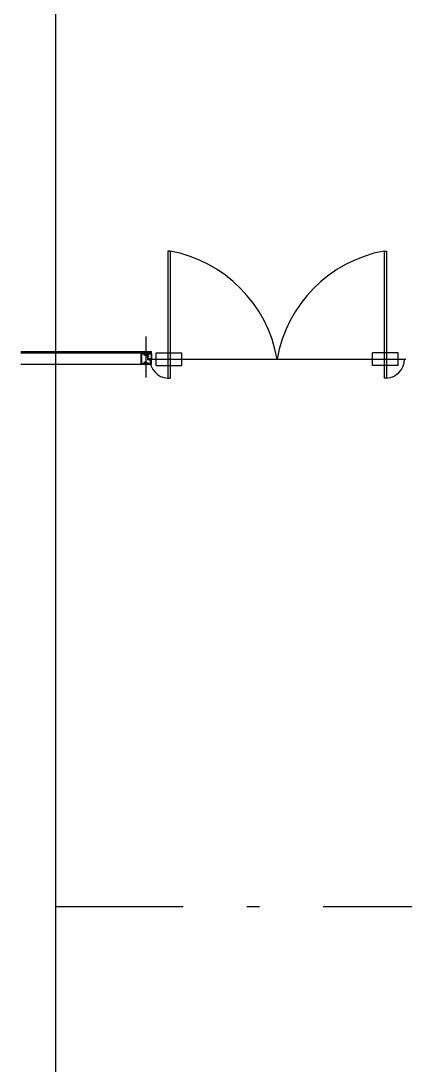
# Model space of a CAD drawing. Header units: millimetres. Extents: x 182 to 575, y -105 to 95.
# Drawn here: x 241.66 to 244.68, y -3.5 to 4.71 of the extents above; entities that cross this region are included whole.
import ezdxf

# ---------------------------------------------------------------- set-up
doc = ezdxf.new("R2010")
doc.units = ezdxf.units.MM
doc.header["$MEASUREMENT"] = 0
doc.linetypes.add('DASHDOT', pattern=[1, 0.5, -0.25, 0, -0.25])
for name, color, linetype in [('base', 253, 'Continuous'), ('EIXOS', 31, 'DASHDOT'), ('JAN', 161, 'Continuous')]:
    doc.layers.add(name, color=color, linetype=linetype)

msp = doc.modelspace()

# ---------------------------------------------------------------- linework, layer by layer
at = {"color": 1}
for p, q in [((242.6869, 2.0933, -22.877), (242.6869, 2.099, -22.877)), ((242.6835, 2.0327, -22.877), (242.6835, 2.0336, -22.877)), ((242.6837, 2.0366, -22.877), (242.6849, 2.0366, -22.877)), ((242.6849, 2.0296, -22.877), (242.6837, 2.0296, -22.877)), ((242.6849, 2.0366, -22.877), (242.6849, 2.0296, -22.877))]:
    msp.add_line(p, q, dxfattribs=at)
at = {"layer": 'base'}
for p, q in [((242.8169, 2.8991, 172.2889), (242.8169, 1.8995, 172.2889)), ((242.8369, 2.8991, 172.2889), (242.8169, 2.8991, 172.2889)), ((242.8369, 2.8991, 172.2889), (242.8369, 1.8995, 172.2889)), ((244.5169, 2.8991, 172.2889), (244.5169, 1.8995, 172.2889)), ((244.5169, 2.8991, 172.2889), (244.5369, 2.8991, 172.2889)), ((244.5369, 2.8991, 172.2889), (244.5369, 1.8995, 172.2889)), ((242.6486, 1.9056, -22.877), (242.6486, 2.227, -22.877)), ((241.6636, 2.1093, -112.8987), (242.6886, 2.1093, 195.1644)), ((241.6636, 2.0992, -112.8987), (242.6886, 2.0992, 195.1644)), ((242.6104, 2.099, -22.877), (242.6289, 2.099, -22.877)), ((242.6104, 2.0933, -22.877), (242.6104, 2.099, -22.877)), ((242.6111, 2.0766, -22.877), (242.6111, 2.0697, -22.877)), ((242.6122, 2.0766, -22.877), (242.6111, 2.0766, -22.877)), ((242.6111, 2.0697, -22.877), (242.6122, 2.0697, -22.877)), ((242.6124, 2.0736, -22.877), (242.6131, 2.0736, -22.877)), ((242.6124, 2.0727, -22.877), (242.6124, 2.0736, -22.877)), ((242.6131, 2.0727, -22.877), (242.6124, 2.0727, -22.877)), ((242.6131, 2.0736, -22.877), (242.6131, 2.0757, -22.877)), ((242.6131, 2.0705, -22.877), (242.6131, 2.0727, -22.877)), ((242.6227, 2.099, -22.877), (242.6289, 2.099, -22.877)), ((242.6289, 2.0931, -22.877), (242.6227, 2.0931, -22.877)), ((242.6289, 2.0931, -22.877), (242.6227, 2.0931, -22.877)), ((242.6255, 2.0931, -22.877), (242.6311, 2.0931, -22.877)), ((242.6289, 2.0931, -22.877), (242.6289, 2.099, -22.877)), ((242.6372, 2.0886, -22.877), (242.6346, 2.0886, -22.877)), ((242.6372, 2.0886, -22.877), (242.6346, 2.0886, -22.877)), ((242.6348, 2.0855, -22.877), (242.6386, 2.0858, -22.877)), ((242.636, 2.0898, -22.877), (242.637, 2.0908, -22.877)), ((242.636, 2.0902, -22.877), (242.6366, 2.0908, -22.877)), ((242.636, 2.0906, -22.877), (242.6361, 2.0908, -22.877)), ((242.636, 2.0898, -22.877), (242.637, 2.0908, -22.877)), ((242.636, 2.0902, -22.877), (242.6366, 2.0908, -22.877)), ((242.636, 2.0906, -22.877), (242.6361, 2.0908, -22.877)), ((242.6371, 2.0896, -22.877), (242.636, 2.0907, -22.877)), ((242.6371, 2.0896, -22.877), (242.636, 2.0907, -22.877)), ((242.6367, 2.0896, -22.877), (242.636, 2.0903, -22.877)), ((242.6367, 2.0896, -22.877), (242.636, 2.0903, -22.877)), ((242.6363, 2.0896, -22.877), (242.636, 2.0898, -22.877)), ((242.6363, 2.0896, -22.877), (242.636, 2.0898, -22.877)), ((242.6362, 2.0896, -22.877), (242.6374, 2.0908, -22.877)), ((242.6362, 2.0896, -22.877), (242.6374, 2.0908, -22.877)), ((242.6385, 2.0886, -22.877), (242.6364, 2.0908, -22.877)), ((242.6385, 2.0886, -22.877), (242.6364, 2.0908, -22.877)), ((242.6366, 2.0896, -22.877), (242.6378, 2.0908, -22.877)), ((242.6366, 2.0896, -22.877), (242.6378, 2.0908, -22.877)), ((242.6389, 2.0886, -22.877), (242.6368, 2.0908, -22.877)), ((242.6389, 2.0886, -22.877), (242.6368, 2.0908, -22.877)), ((242.6371, 2.0896, -22.877), (242.6383, 2.0908, -22.877)), ((242.6371, 2.0896, -22.877), (242.6383, 2.0908, -22.877)), ((242.6393, 2.0886, -22.877), (242.6372, 2.0908, -22.877)), ((242.6372, 2.0889, -22.877), (242.6391, 2.0908, -22.877)), ((242.6372, 2.0893, -22.877), (242.6387, 2.0908, -22.877)), ((242.6393, 2.0886, -22.877), (242.6372, 2.0908, -22.877)), ((242.6372, 2.0889, -22.877), (242.6391, 2.0908, -22.877)), ((242.6372, 2.0893, -22.877), (242.6387, 2.0908, -22.877)), ((242.6372, 2.0886, -22.877), (242.6372, 2.0896, -22.877)), ((242.6372, 2.0886, -22.877), (242.6372, 2.0896, -22.877)), ((242.6381, 2.0886, -22.877), (242.6372, 2.0895, -22.877)), ((242.6381, 2.0886, -22.877), (242.6372, 2.0895, -22.877)), ((242.6376, 2.0886, -22.877), (242.6372, 2.089, -22.877)), ((242.6376, 2.0886, -22.877), (242.6372, 2.089, -22.877)), ((242.6401, 2.0886, -22.877), (242.6372, 2.0886, -22.877)), ((242.6401, 2.0886, -22.877), (242.6372, 2.0886, -22.877)), ((242.6374, 2.0886, -22.877), (242.6395, 2.0908, -22.877)), ((242.6374, 2.0886, -22.877), (242.6395, 2.0908, -22.877)), ((242.6397, 2.0886, -22.877), (242.6376, 2.0908, -22.877)), ((242.6397, 2.0886, -22.877), (242.6376, 2.0908, -22.877)), ((242.6378, 2.0886, -22.877), (242.64, 2.0908, -22.877)), ((242.6378, 2.0886, -22.877), (242.64, 2.0908, -22.877)), ((242.6401, 2.0887, -22.877), (242.638, 2.0908, -22.877)), ((242.6401, 2.0887, -22.877), (242.638, 2.0908, -22.877)), ((242.6383, 2.0886, -22.877), (242.6404, 2.0908, -22.877)), ((242.6383, 2.0886, -22.877), (242.6404, 2.0908, -22.877)), ((242.6401, 2.0892, -22.877), (242.6385, 2.0908, -22.877)), ((242.6401, 2.0892, -22.877), (242.6385, 2.0908, -22.877)), ((242.6386, 2.0858, -22.877), (242.6426, 2.0858, -22.877)), ((242.6387, 2.0886, -22.877), (242.6408, 2.0908, -22.877)), ((242.6387, 2.0886, -22.877), (242.6408, 2.0908, -22.877)), ((242.6401, 2.0896, -22.877), (242.6389, 2.0908, -22.877)), ((242.6401, 2.0896, -22.877), (242.6389, 2.0908, -22.877)), ((242.6391, 2.0886, -22.877), (242.6412, 2.0908, -22.877)), ((242.6391, 2.0886, -22.877), (242.6412, 2.0908, -22.877)), ((242.6405, 2.0896, -22.877), (242.6393, 2.0908, -22.877)), ((242.6405, 2.0896, -22.877), (242.6393, 2.0908, -22.877)), ((242.6395, 2.0886, -22.877), (242.6401, 2.0892, -22.877)), ((242.6395, 2.0886, -22.877), (242.6401, 2.0892, -22.877)), ((242.641, 2.0896, -22.877), (242.6397, 2.0908, -22.877)), ((242.641, 2.0896, -22.877), (242.6397, 2.0908, -22.877)), ((242.64, 2.0886, -22.877), (242.6401, 2.0888, -22.877)), ((242.64, 2.0886, -22.877), (242.6401, 2.0888, -22.877)), ((242.6401, 2.0896, -22.877), (242.6401, 2.0886, -22.877)), ((242.6401, 2.0896, -22.877), (242.6401, 2.0886, -22.877)), ((242.6423, 2.0886, -22.877), (242.6401, 2.0886, -22.877)), ((242.6423, 2.0886, -22.877), (242.6401, 2.0886, -22.877)), ((242.6413, 2.0897, -22.877), (242.6402, 2.0908, -22.877)), ((242.6413, 2.0897, -22.877), (242.6402, 2.0908, -22.877)), ((242.6404, 2.0896, -22.877), (242.6413, 2.0904, -22.877)), ((242.6404, 2.0896, -22.877), (242.6413, 2.0904, -22.877)), ((242.6405, 2.0991, -22.877), (242.6405, 2.1091, -22.877)), ((242.6405, 2.1041, -22.877), (242.6405, 2.1081, -22.877)), ((242.6436, 2.0931, -22.877), (242.6405, 2.1081, -22.877)), ((242.6413, 2.0901, -22.877), (242.6406, 2.0908, -22.877)), ((242.6413, 2.0901, -22.877), (242.6406, 2.0908, -22.877)), ((242.6409, 2.0896, -22.877), (242.6413, 2.0899, -22.877)), ((242.6409, 2.0896, -22.877), (242.6413, 2.0899, -22.877)), ((242.6413, 2.0905, -22.877), (242.641, 2.0908, -22.877)), ((242.6413, 2.0905, -22.877), (242.641, 2.0908, -22.877)), ((242.654, 2.0931, -22.877), (242.6436, 2.0931, -22.877)), ((242.6532, 2.0857, -22.877), (242.6531, 2.0864, -22.877)), ((242.6531, 2.0864, -22.877), (242.6531, 2.0864, -22.877)), ((242.6532, 2.0857, -22.877), (242.6532, 2.0857, -22.877)), ((242.6535, 2.0873, -22.877), (242.6535, 2.0882, -22.877)), ((242.6535, 2.0882, -22.877), (242.6535, 2.0882, -22.877)), ((242.6535, 2.0873, -22.877), (242.6535, 2.0873, -22.877)), ((242.6621, 2.0855, -22.877), (242.6535, 2.0855, -22.877)), ((242.6535, 2.0855, -22.877), (242.6535, 2.0855, -22.877)), ((242.6536, 2.0931, -22.877), (242.6568, 2.1081, -22.877)), ((242.6538, 2.0885, -22.877), (242.6538, 2.0885, -22.877)), ((242.6538, 2.0885, -22.877), (242.6558, 2.0885, -22.877)), ((242.6607, 2.0874, -22.877), (242.6538, 2.087, -22.877)), ((242.6538, 2.087, -22.877), (242.6538, 2.087, -22.877)), ((242.6541, 2.0865, -22.877), (242.6607, 2.087, -22.877)), ((242.6541, 2.0865, -22.877), (242.6541, 2.0865, -22.877)), ((242.6555, 2.0899, -22.877), (242.656, 2.091, -22.877)), ((242.6555, 2.0899, -22.877), (242.6555, 2.0899, -22.877)), ((242.6561, 2.0896, -22.877), (242.6557, 2.0896, -22.877)), ((242.6557, 2.0896, -22.877), (242.6557, 2.0896, -22.877)), ((242.6558, 2.073, -22.877), (242.6705, 2.073, -22.877)), ((242.656, 2.091, -22.877), (242.656, 2.091, -22.877)), ((242.6561, 2.0888, -22.877), (242.6561, 2.0896, -22.877)), ((242.6561, 2.0896, -22.877), (242.6561, 2.0896, -22.877)), ((242.6562, 2.0911, -22.877), (242.6562, 2.0911, -22.877)), ((242.6562, 2.0911, -22.877), (242.6592, 2.0911, -22.877)), ((242.6567, 2.0734, -22.877), (242.6567, 2.0754, -22.877)), ((242.6567, 2.0754, -22.877), (242.6567, 2.0754, -22.877)), ((242.6575, 2.0734, -22.877), (242.6567, 2.0734, -22.877)), ((242.6567, 2.0706, -22.877), (242.6567, 2.0726, -22.877)), ((242.6567, 2.0726, -22.877), (242.6575, 2.0726, -22.877)), ((242.6567, 2.0706, -22.877), (242.6567, 2.0706, -22.877)), ((242.6568, 2.0991, -22.877), (242.6568, 2.1091, -22.877)), ((242.6568, 2.1041, -22.877), (242.6568, 2.1081, -22.877)), ((242.6575, 2.0762, -22.877), (242.6575, 2.0762, -22.877)), ((242.6575, 2.0762, -22.877), (242.6586, 2.0762, -22.877)), ((242.6575, 2.0726, -22.877), (242.6575, 2.0734, -22.877)), ((242.6586, 2.0698, -22.877), (242.6575, 2.0698, -22.877)), ((242.6575, 2.0698, -22.877), (242.6575, 2.0698, -22.877)), ((242.6586, 2.0762, -22.877), (242.6586, 2.0698, -22.877)), ((242.6586, 2.074, -22.877), (242.659, 2.074, -22.877)), ((242.6586, 2.072, -22.877), (242.6592, 2.072, -22.877)), ((242.659, 2.074, -22.877), (242.6596, 2.0746, -22.877)), ((242.659, 2.074, -22.877), (242.6593, 2.0714, -22.877)), ((242.6592, 2.0911, -22.877), (242.6592, 2.0911, -22.877)), ((242.6596, 2.0896, -22.877), (242.6592, 2.0896, -22.877)), ((242.6592, 2.0896, -22.877), (242.6592, 2.0896, -22.877)), ((242.6592, 2.0896, -22.877), (242.6592, 2.0888, -22.877)), ((242.6593, 2.091, -22.877), (242.6593, 2.091, -22.877)), ((242.6593, 2.091, -22.877), (242.6598, 2.0899, -22.877)), ((242.6593, 2.0714, -22.877), (242.6598, 2.072, -22.877)), ((242.6595, 2.0885, -22.877), (242.6621, 2.0885, -22.877)), ((242.6596, 2.0896, -22.877), (242.6596, 2.0896, -22.877)), ((242.6596, 2.0746, -22.877), (242.6598, 2.072, -22.877)), ((242.6596, 2.074, -22.877), (242.6602, 2.074, -22.877)), ((242.6598, 2.0899, -22.877), (242.6598, 2.0899, -22.877)), ((242.6598, 2.072, -22.877), (242.6603, 2.072, -22.877)), ((242.6602, 2.074, -22.877), (242.6607, 2.0746, -22.877)), ((242.6602, 2.074, -22.877), (242.6604, 2.0714, -22.877)), ((242.6604, 2.0714, -22.877), (242.6609, 2.072, -22.877)), ((242.6607, 2.0874, -22.877), (242.6607, 2.0874, -22.877)), ((242.6607, 2.087, -22.877), (242.6607, 2.087, -22.877)), ((242.6607, 2.0746, -22.877), (242.6609, 2.072, -22.877)), ((242.6607, 2.074, -22.877), (242.6613, 2.074, -22.877)), ((242.6609, 2.0872, -22.877), (242.6609, 2.0872, -22.877)), ((242.6609, 2.0872, -22.877), (242.6609, 2.0872, -22.877)), ((242.6609, 2.0872, -22.877), (242.6609, 2.0872, -22.877)), ((242.6609, 2.072, -22.877), (242.6615, 2.072, -22.877)), ((242.6613, 2.074, -22.877), (242.6618, 2.0746, -22.877)), ((242.6613, 2.074, -22.877), (242.6615, 2.0714, -22.877)), ((242.6615, 2.0714, -22.877), (242.6621, 2.072, -22.877)), ((242.6618, 2.0746, -22.877), (242.6621, 2.072, -22.877)), ((242.6619, 2.074, -22.877), (242.6625, 2.074, -22.877)), ((242.6621, 2.0885, -22.877), (242.6621, 2.0885, -22.877)), ((242.6621, 2.0855, -22.877), (242.6621, 2.0855, -22.877)), ((242.6621, 2.072, -22.877), (242.6626, 2.072, -22.877)), ((242.6624, 2.0882, -22.877), (242.6624, 2.0882, -22.877)), ((242.6624, 2.0882, -22.877), (242.6624, 2.0858, -22.877)), ((242.6624, 2.0858, -22.877), (242.6624, 2.0858, -22.877)), ((242.6625, 2.074, -22.877), (242.663, 2.0746, -22.877)), ((242.6625, 2.074, -22.877), (242.6627, 2.0714, -22.877)), ((242.6627, 2.0714, -22.877), (242.6632, 2.072, -22.877)), ((242.663, 2.0746, -22.877), (242.6632, 2.072, -22.877)), ((242.663, 2.074, -22.877), (242.6631, 2.074, -22.877)), ((242.663, 2.074, -22.877), (242.6634, 2.074, -22.877)), ((242.6632, 2.072, -22.877), (242.6632, 2.072, -22.877)), ((242.6632, 2.072, -22.877), (242.6636, 2.072, -22.877)), ((242.6634, 2.074, -22.877), (242.664, 2.0746, -22.877)), ((242.6634, 2.074, -22.877), (242.6637, 2.0714, -22.877)), ((242.6637, 2.0714, -22.877), (242.6642, 2.072, -22.877)), ((242.664, 2.0746, -22.877), (242.6642, 2.072, -22.877)), ((242.664, 2.074, -22.877), (242.6646, 2.074, -22.877)), ((242.6642, 2.072, -22.877), (242.6648, 2.072, -22.877)), ((242.6646, 2.074, -22.877), (242.6651, 2.0746, -22.877)), ((242.6646, 2.074, -22.877), (242.6648, 2.0714, -22.877)), ((242.6648, 2.0714, -22.877), (242.6653, 2.072, -22.877)), ((242.6651, 2.0746, -22.877), (242.6653, 2.072, -22.877)), ((242.6652, 2.074, -22.877), (242.6657, 2.074, -22.877)), ((242.6653, 2.072, -22.877), (242.6659, 2.072, -22.877)), ((242.6657, 2.074, -22.877), (242.6662, 2.0746, -22.877)), ((242.6657, 2.074, -22.877), (242.6659, 2.0714, -22.877)), ((242.6659, 2.0714, -22.877), (242.6665, 2.072, -22.877)), ((242.6662, 2.0746, -22.877), (242.6665, 2.072, -22.877)), ((242.6663, 2.074, -22.877), (242.6669, 2.074, -22.877)), ((242.6665, 2.072, -22.877), (242.667, 2.072, -22.877)), ((242.6669, 2.074, -22.877), (242.6674, 2.0746, -22.877)), ((242.6669, 2.074, -22.877), (242.6671, 2.0714, -22.877)), ((242.6671, 2.0714, -22.877), (242.6676, 2.072, -22.877)), ((242.6674, 2.0746, -22.877), (242.6676, 2.072, -22.877)), ((242.6674, 2.074, -22.877), (242.6675, 2.074, -22.877)), ((242.6676, 2.072, -22.877), (242.6676, 2.072, -22.877)), ((242.668, 2.0735, -22.877), (242.6681, 2.0724, -22.877)), ((242.6746, 2.099, -22.877), (242.6684, 2.099, -22.877)), ((242.6684, 2.0931, -22.877), (242.6684, 2.099, -22.877)), ((242.6869, 2.099, -22.877), (242.6684, 2.099, -22.877)), ((242.6702, 2.0931, -22.877), (242.6764, 2.0931, -22.877)), ((242.6702, 2.0931, -22.877), (242.6886, 2.0931, -22.877)), ((242.7269, 1.9991, 172.2889), (242.7269, 2.0991, 172.2889)), ((242.7269, 2.0991, 172.2889), (242.9269, 2.0991, 172.2889)), ((242.9269, 1.9991, 172.2889), (242.9269, 2.0991, 172.2889)), ((244.6269, 2.0991, 172.2889), (244.4269, 2.0991, 172.2889)), ((244.4269, 1.9991, 172.2889), (244.4269, 2.0991, 172.2889)), ((244.6269, 1.9991, 172.2889), (244.6269, 2.0991, 172.2889)), ((241.6636, 2.0093), (242.6886, 2.0093, 195.166)), ((242.6111, 2.0366, -22.877), (242.6111, 2.0296, -22.877)), ((242.6122, 2.0366, -22.877), (242.6111, 2.0366, -22.877)), ((242.6111, 2.0296, -22.877), (242.6122, 2.0296, -22.877)), ((242.6124, 2.0336, -22.877), (242.6131, 2.0336, -22.877)), ((242.6124, 2.0327, -22.877), (242.6124, 2.0336, -22.877)), ((242.6131, 2.0327, -22.877), (242.6124, 2.0327, -22.877)), ((242.6131, 2.0336, -22.877), (242.6131, 2.0357, -22.877)), ((242.6131, 2.0305, -22.877), (242.6131, 2.0327, -22.877)), ((242.6372, 2.0176, -22.877), (242.6346, 2.0176, -22.877)), ((242.6372, 2.0176, -22.877), (242.6346, 2.0176, -22.877)), ((242.6348, 2.0207, -22.877), (242.6386, 2.0204, -22.877)), ((242.6371, 2.0167, -22.877), (242.636, 2.0156, -22.877)), ((242.6367, 2.0167, -22.877), (242.636, 2.016, -22.877)), ((242.6363, 2.0167, -22.877), (242.636, 2.0164, -22.877)), ((242.6371, 2.0167, -22.877), (242.636, 2.0156, -22.877)), ((242.6367, 2.0167, -22.877), (242.636, 2.016, -22.877)), ((242.6363, 2.0167, -22.877), (242.636, 2.0164, -22.877)), ((242.636, 2.0165, -22.877), (242.637, 2.0155, -22.877)), ((242.636, 2.0165, -22.877), (242.637, 2.0155, -22.877)), ((242.636, 2.016, -22.877), (242.6366, 2.0155, -22.877)), ((242.636, 2.016, -22.877), (242.6366, 2.0155, -22.877)), ((242.636, 2.0156, -22.877), (242.6361, 2.0155, -22.877)), ((242.636, 2.0156, -22.877), (242.6361, 2.0155, -22.877)), ((242.6362, 2.0167, -22.877), (242.6374, 2.0155, -22.877)), ((242.6362, 2.0167, -22.877), (242.6374, 2.0155, -22.877)), ((242.6385, 2.0176, -22.877), (242.6364, 2.0155, -22.877)), ((242.6385, 2.0176, -22.877), (242.6364, 2.0155, -22.877)), ((242.6366, 2.0167, -22.877), (242.6378, 2.0155, -22.877)), ((242.6366, 2.0167, -22.877), (242.6378, 2.0155, -22.877)), ((242.6389, 2.0176, -22.877), (242.6368, 2.0155, -22.877)), ((242.6389, 2.0176, -22.877), (242.6368, 2.0155, -22.877)), ((242.6371, 2.0167, -22.877), (242.6383, 2.0155, -22.877)), ((242.6371, 2.0167, -22.877), (242.6383, 2.0155, -22.877)), ((242.6401, 2.0176, -22.877), (242.6372, 2.0176, -22.877)), ((242.6372, 2.0176, -22.877), (242.6372, 2.0167, -22.877)), ((242.6401, 2.0176, -22.877), (242.6372, 2.0176, -22.877)), ((242.6372, 2.0176, -22.877), (242.6372, 2.0167, -22.877)), ((242.6393, 2.0176, -22.877), (242.6372, 2.0155, -22.877)), ((242.6381, 2.0176, -22.877), (242.6372, 2.0168, -22.877)), ((242.6376, 2.0176, -22.877), (242.6372, 2.0172, -22.877)), ((242.6393, 2.0176, -22.877), (242.6372, 2.0155, -22.877)), ((242.6381, 2.0176, -22.877), (242.6372, 2.0168, -22.877)), ((242.6376, 2.0176, -22.877), (242.6372, 2.0172, -22.877)), ((242.6372, 2.0174, -22.877), (242.6391, 2.0155, -22.877)), ((242.6372, 2.0174, -22.877), (242.6391, 2.0155, -22.877)), ((242.6372, 2.0169, -22.877), (242.6387, 2.0155, -22.877)), ((242.6372, 2.0169, -22.877), (242.6387, 2.0155, -22.877)), ((242.6374, 2.0176, -22.877), (242.6395, 2.0155, -22.877)), ((242.6374, 2.0176, -22.877), (242.6395, 2.0155, -22.877)), ((242.6397, 2.0176, -22.877), (242.6376, 2.0155, -22.877)), ((242.6397, 2.0176, -22.877), (242.6376, 2.0155, -22.877)), ((242.6378, 2.0176, -22.877), (242.64, 2.0155, -22.877)), ((242.6378, 2.0176, -22.877), (242.64, 2.0155, -22.877)), ((242.6401, 2.0175, -22.877), (242.638, 2.0155, -22.877)), ((242.6401, 2.0175, -22.877), (242.638, 2.0155, -22.877)), ((242.6383, 2.0176, -22.877), (242.6404, 2.0155, -22.877)), ((242.6383, 2.0176, -22.877), (242.6404, 2.0155, -22.877)), ((242.6401, 2.0171, -22.877), (242.6385, 2.0155, -22.877)), ((242.6401, 2.0171, -22.877), (242.6385, 2.0155, -22.877)), ((242.6386, 2.0204, -22.877), (242.6426, 2.0205, -22.877)), ((242.6387, 2.0176, -22.877), (242.6408, 2.0155, -22.877)), ((242.6387, 2.0176, -22.877), (242.6408, 2.0155, -22.877)), ((242.6401, 2.0167, -22.877), (242.6389, 2.0155, -22.877)), ((242.6401, 2.0167, -22.877), (242.6389, 2.0155, -22.877)), ((242.6391, 2.0176, -22.877), (242.6412, 2.0155, -22.877)), ((242.6391, 2.0176, -22.877), (242.6412, 2.0155, -22.877)), ((242.6405, 2.0167, -22.877), (242.6393, 2.0155, -22.877)), ((242.6405, 2.0167, -22.877), (242.6393, 2.0155, -22.877)), ((242.6395, 2.0176, -22.877), (242.6401, 2.0171, -22.877)), ((242.6395, 2.0176, -22.877), (242.6401, 2.0171, -22.877)), ((242.641, 2.0167, -22.877), (242.6397, 2.0155, -22.877)), ((242.641, 2.0167, -22.877), (242.6397, 2.0155, -22.877)), ((242.64, 2.0176, -22.877), (242.6401, 2.0175, -22.877)), ((242.64, 2.0176, -22.877), (242.6401, 2.0175, -22.877)), ((242.6401, 2.0167, -22.877), (242.6401, 2.0176, -22.877)), ((242.6401, 2.0167, -22.877), (242.6401, 2.0176, -22.877)), ((242.6423, 2.0176, -22.877), (242.6401, 2.0176, -22.877)), ((242.6423, 2.0176, -22.877), (242.6401, 2.0176, -22.877)), ((242.6413, 2.0166, -22.877), (242.6402, 2.0155, -22.877)), ((242.6413, 2.0166, -22.877), (242.6402, 2.0155, -22.877)), ((242.6404, 2.0167, -22.877), (242.6413, 2.0159, -22.877)), ((242.6404, 2.0167, -22.877), (242.6413, 2.0159, -22.877)), ((242.6413, 2.0162, -22.877), (242.6406, 2.0155, -22.877)), ((242.6413, 2.0162, -22.877), (242.6406, 2.0155, -22.877)), ((242.6409, 2.0167, -22.877), (242.6413, 2.0163, -22.877)), ((242.6409, 2.0167, -22.877), (242.6413, 2.0163, -22.877)), ((242.6413, 2.0157, -22.877), (242.641, 2.0155, -22.877)), ((242.6413, 2.0157, -22.877), (242.641, 2.0155, -22.877)), ((242.6566, 2.0491, 172.2889), (244.6879, 2.0491, 195.166)), ((242.6828, 2.0336, -22.877), (242.6828, 2.0357, -22.877)), ((242.6835, 2.0336, -22.877), (242.6828, 2.0336, -22.877)), ((242.6828, 2.0327, -22.877), (242.6835, 2.0327, -22.877)), ((242.6828, 2.0305, -22.877), (242.6828, 2.0327, -22.877)), ((242.7269, 1.9991, 172.2889), (242.9269, 1.9991, 172.2889)), ((244.6269, 1.9991, 172.2889), (244.4269, 1.9991, 172.2889)), ((242.8169, 1.8995, 172.2889), (242.8369, 1.8995, 172.2889)), ((244.5369, 1.8995, 172.2889), (244.5169, 1.8995, 172.2889))]:
    msp.add_line(p, q, dxfattribs=at)
msp.add_lwpolyline([(288.455, -4.9696), (241.9392, -4.9696), (241.9392, 11.8133), (288.455, 11.8133)], close=True, dxfattribs=at)
at = {"layer": 'base', "elevation": -22.877}
for points in [[(242.6107, 2.0931), (242.6436, 2.0931), (242.6436, 2.0931), (242.6436, 2.0885), (242.6436, 2.0885), (242.6406, 2.0885, -1), (242.6406, 2.0895), (242.6414, 2.0895), (242.6414, 2.0908), (242.6358, 2.0908), (242.6358, 2.0895), (242.6366, 2.0895, -1), (242.6366, 2.0885), (242.6336, 2.0885), (242.6336, 2.0894, 0.414214), (242.6316, 2.0914), (242.6123, 2.0914, 0.414214), (242.6103, 2.0894), (242.6103, 2.0168, 0.414214), (242.6123, 2.0148), (242.6336, 2.0148), (242.6336, 2.0148), (242.6336, 2.0169), (242.6336, 2.0169, -0.419197), (242.6344, 2.0177), (242.6366, 2.0177, -1.022616), (242.6366, 2.0167), (242.6358, 2.0167), (242.6358, 2.0154), (242.6414, 2.0154), (242.6414, 2.0167), (242.6406, 2.0167, -1), (242.6406, 2.0177), (242.6436, 2.0177), (242.6436, 2.0177), (242.6436, 2.0131), (242.6086, 2.0131), (242.6086, 2.0131), (242.6086, 2.0947, -0.414214), (242.609, 2.0951), (242.6099, 2.0951, -0.414214), (242.6103, 2.0947), (242.6103, 2.0935, 0.414214), (242.6107, 2.0931)], [(242.6839, 2.0158), (242.6578, 2.0158, -0.414214), (242.6558, 2.0178), (242.6558, 2.0212, 0.414214), (242.6541, 2.0229), (242.6405, 2.0229), (242.6405, 2.0259), (242.6387, 2.0259), (242.6387, 2.0229), (242.6309, 2.0236, 1.000008), (242.6307, 2.0214), (242.6386, 2.0207), (242.6386, 2.0207), (242.6536, 2.0207), (242.6536, 2.0135, 0.414214), (242.654, 2.0131), (242.6882, 2.0131, 0.414214), (242.6886, 2.0135), (242.6886, 2.0497, 0.406616), (242.6882, 2.0501), (242.6619, 2.0501, -0.414214), (242.6615, 2.0505), (242.6615, 2.0851, 0.414214), (242.6611, 2.0855), (242.6386, 2.0855), (242.631, 2.0848, 1.000008), (242.6313, 2.082), (242.6387, 2.0827), (242.6387, 2.0797), (242.6405, 2.0797), (242.6405, 2.0827), (242.6568, 2.0827, -0.414214), (242.6588, 2.0807), (242.6588, 2.0478, 0.414214), (242.6592, 2.0474), (242.6839, 2.0474, -0.414214), (242.6859, 2.0454), (242.6859, 2.0178, -0.414214), (242.6839, 2.0158)], [(242.6626, 2.0567), (242.6626, 2.082), (242.6622, 2.082, -1), (242.6622, 2.0835), (242.6626, 2.0835), (242.6626, 2.0885), (242.6597, 2.0885, -0.414173), (242.6593, 2.0889), (242.6593, 2.0895), (242.6601, 2.0895, 0.585709), (242.6604, 2.0901), (242.6597, 2.0913, 0.26127), (242.6594, 2.0915), (242.6559, 2.0915, 0.253886), (242.6556, 2.0913), (242.6548, 2.0901, 0.595041), (242.6551, 2.0895), (242.6559, 2.0895), (242.6559, 2.0889, -0.414173), (242.6555, 2.0885), (242.654, 2.0885, -0.414214), (242.6536, 2.0889), (242.6536, 2.0927, -0.414214), (242.654, 2.0931), (242.6882, 2.0931, -0.414214), (242.6886, 2.0927), (242.6886, 2.0506, -0.414214), (242.6882, 2.0502), (242.663, 2.0502, -0.414214), (242.6626, 2.0506), (242.6626, 2.0552), (242.6622, 2.0552, -1), (242.6622, 2.0567), (242.6626, 2.0567)], [(242.6567, 2.0903), (242.6567, 2.0886), (242.6567, 2.0886, 0.414214), (242.6569, 2.0885), (242.6569, 2.0885), (242.6584, 2.0885), (242.6584, 2.0885, 0.414214), (242.6586, 2.0886), (242.6586, 2.0886), (242.6586, 2.0903), (242.6586, 2.0903, 0.414214), (242.6584, 2.0905), (242.6584, 2.0905), (242.6569, 2.0905), (242.6569, 2.0905, 0.414214), (242.6567, 2.0903)], [(242.6637, 2.09), (242.6625, 2.09, -0.414214), (242.6621, 2.0904), (242.6621, 2.0912, -0.414214), (242.6625, 2.0916), (242.6871, 2.0916), (242.6871, 2.0517), (242.6641, 2.0517), (242.6641, 2.0896, 0.414214), (242.6637, 2.09)]]:
    msp.add_lwpolyline(points, format="xyb", dxfattribs=at)
for points in [[(242.6372, 2.0896), (242.636, 2.0896), (242.636, 2.0908), (242.6413, 2.0908), (242.6413, 2.0896), (242.6401, 2.0896)], [(242.6372, 2.0896), (242.636, 2.0896), (242.636, 2.0908), (242.6413, 2.0908), (242.6413, 2.0896), (242.6401, 2.0896)], [(242.6372, 2.0167), (242.636, 2.0167), (242.636, 2.0155), (242.6413, 2.0155), (242.6413, 2.0167), (242.6401, 2.0167)], [(242.6372, 2.0167), (242.636, 2.0167), (242.636, 2.0155), (242.6413, 2.0155), (242.6413, 2.0167), (242.6401, 2.0167)]]:
    msp.add_lwpolyline(points, dxfattribs=at)
at = {"layer": 'base'}
for centre, radius, start, end in [((242.6439, 1.8683, 172.2889), 1.0487, 9.93046, 79.39668), ((244.7098, 1.8683, 172.2889), 1.0487, 100.60332, 170.06954), ((242.6122, 2.0757, -22.877), 0.000869, 0, 90), ((242.6122, 2.0705, -22.877), 0.000869, 270, 0), ((242.6348, 2.0871, -22.877), 0.00157, 97.37761, 269.71703), ((242.6424, 2.0872, -22.877), 0.00144, 277.41154, 92.3804), ((242.6536, 2.0865, -22.877), 0.0005, 0.00005, 186.91976), ((242.6535, 2.0858, -22.877), 0.0003, 186.92364, 269.99978), ((242.6538, 2.0882, -22.877), 0.0003, 90, 180), ((242.6538, 2.0873, -22.877), 0.0003, 180.0021, 273.07944), ((242.6557, 2.0898, -22.877), 0.000184, 165.00018, 270), ((242.6558, 2.0888, -22.877), 0.0003, 270, 0), ((242.6562, 2.0909, -22.877), 0.000184, 90, 157.98084), ((242.6592, 2.0909, -22.877), 0.000184, 22.0224, 90), ((242.6595, 2.0888, -22.877), 0.0003, 180, 270), ((242.6596, 2.0898, -22.877), 0.000184, 270, 15.00254), ((242.6607, 2.0872, -22.877), 0.0002, 0, 93.07749), ((242.6607, 2.0872, -22.877), 0.0002, 273.54384, 0), ((242.6621, 2.0882, -22.877), 0.0003, 0, 90), ((242.6621, 2.0858, -22.877), 0.0003, 270, 360), ((242.6122, 2.0357, -22.877), 0.000869, 0, 90), ((242.6122, 2.0305, -22.877), 0.000869, 270, 0), ((242.6348, 2.0192, -22.877), 0.00157, 90.28297, 262.62239), ((242.6424, 2.019, -22.877), 0.00144, 267.6196, 82.58846), ((242.8269, 2.0491, 172.2889), 0.15, 180, 266.17745), ((242.6837, 2.0357, -22.877), 0.000869, 90, 180), ((242.6837, 2.0305, -22.877), 0.000869, 180, 270), ((244.5269, 2.0491, 172.2889), 0.15, 273.82255, 0)]:
    msp.add_arc(centre, radius, start, end, dxfattribs=at)
for centre, major_axis, start_param, end_param in [((242.6575, 2.0754, -22.877), (0.000573, -0.000573), 2.356194, 3.926991), ((242.6575, 2.0706, -22.877), (-0.000573, -0.000573), 5.497787, 7.068583)]:
    msp.add_ellipse(centre, major_axis=major_axis, ratio=1, start_param=start_param, end_param=end_param, dxfattribs=at)
for points, knots in [([(242.669, 2.073, -22.877), (242.6689, 2.073, -22.877), (242.6688, 2.0731, -22.877), (242.6688, 2.073, -22.877), (242.6687, 2.0731, -22.877), (242.6687, 2.0732, -22.877), (242.6687, 2.0732, -22.877), (242.6686, 2.0733, -22.877), (242.6686, 2.0732, -22.877), (242.6685, 2.0733, -22.877), (242.6685, 2.0733, -22.877), (242.6684, 2.0733, -22.877), (242.6684, 2.0733, -22.877), (242.6683, 2.0734, -22.877), (242.6683, 2.0734, -22.877), (242.6683, 2.0734, -22.877), (242.6682, 2.0734, -22.877), (242.6681, 2.0734, -22.877), (242.6681, 2.0735, -22.877), (242.6681, 2.0735, -22.877), (242.668, 2.0736, -22.877), (242.6679, 2.0736, -22.877), (242.6679, 2.0736, -22.877), (242.6678, 2.0736, -22.877), (242.6678, 2.0737, -22.877), (242.6677, 2.0737, -22.877), (242.6677, 2.0738, -22.877), (242.6676, 2.0738, -22.877), (242.6676, 2.0739, -22.877), (242.6675, 2.0739, -22.877), (242.6675, 2.074, -22.877), (242.6674, 2.0741, -22.877), (242.6674, 2.0741, -22.877), (242.6674, 2.0741, -22.877)], [0, 0, 0, 0, 0.051439, 0.072585, 0.094945, 0.148925, 0.177318, 0.208117, 0.229263, 0.263962, 0.286322, 0.316684, 0.341831, 0.370224, 0.385176, 0.410323, 0.432683, 0.466448, 0.484229, 0.519793, 0.54494, 0.583668, 0.608815, 0.635405, 0.653187, 0.684808, 0.766724, 0.798345, 0.829966, 0.855113, 0.870066, 0.927124, 1, 1, 1, 1]), ([(242.669, 2.073, -22.877), (242.6689, 2.0729, -22.877), (242.6688, 2.0728, -22.877), (242.6687, 2.0728, -22.877), (242.6687, 2.0727, -22.877), (242.6686, 2.0727, -22.877), (242.6685, 2.0727, -22.877), (242.6685, 2.0726, -22.877), (242.6684, 2.0725, -22.877), (242.6684, 2.0725, -22.877), (242.6683, 2.0725, -22.877), (242.6683, 2.0725, -22.877), (242.6682, 2.0724, -22.877), (242.6681, 2.0724, -22.877), (242.668, 2.0724, -22.877), (242.668, 2.0723, -22.877), (242.6679, 2.0724, -22.877), (242.6679, 2.0723, -22.877), (242.6677, 2.0723, -22.877), (242.6677, 2.0722, -22.877), (242.6677, 2.0721, -22.877), (242.6676, 2.0721, -22.877), (242.6676, 2.072, -22.877), (242.6675, 2.072, -22.877), (242.6675, 2.072, -22.877)], [0, 0, 0, 0, 0.07678, 0.102261, 0.156401, 0.18506, 0.227914, 0.244954, 0.311716, 0.342019, 0.377118, 0.407421, 0.432902, 0.525013, 0.566753, 0.587018, 0.625497, 0.657854, 0.688156, 0.805193, 0.825457, 0.896684, 0.922166, 1, 1, 1, 1])]:
    msp.add_open_spline(points, degree=3, knots=knots, dxfattribs=at)
for p in [(242.8269, 2.0491, 172.2889), (244.5269, 2.0491, 172.2889)]:
    msp.add_point(p, dxfattribs=at)
at = {"layer": 'EIXOS', "linetype": 'DASHDOT', "ltscale": 2}
msp.add_line((241.9392, -2.2534), (288.455, -2.2534), dxfattribs=at)
at = {"layer": 'JAN'}
msp.add_line((242.6886, 2.0093, -22.877), (242.6886, 2.1093, -22.877), dxfattribs=at)

doc.saveas('drawing.dxf')
